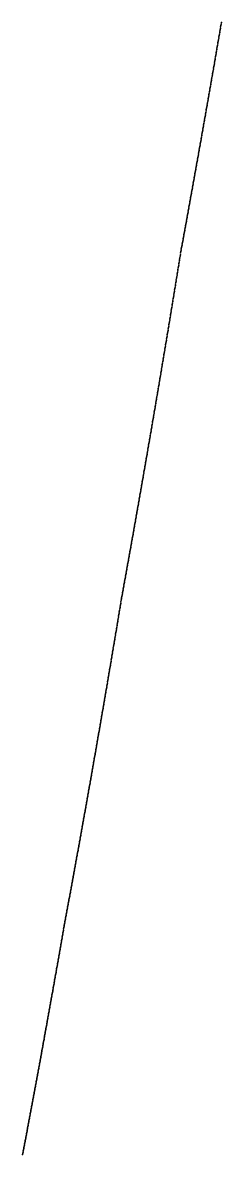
# Model space of a CAD drawing. Header units: metres. Extents: x 0 to 360, y 46 to 216.
# Drawn here: x 310.09 to 317.41, y 132.71 to 174.37 of the extents above; entities that cross this region are included whole.
import ezdxf

# ---------------------------------------------------------------- set-up
doc = ezdxf.new("R2010")
doc.units = ezdxf.units.M

msp = doc.modelspace()

# ---------------------------------------------------------------- linework, layer by layer
for p in [(317.379, 174.158), (317.387, 174.211), (317.396, 174.263), (317.405, 174.316), (317.414, 174.368), (317.307, 173.74), (317.316, 173.792), (317.325, 173.844), (317.334, 173.897), (317.343, 173.949), (317.352, 174.001), (317.361, 174.054), (317.37, 174.106), (317.235, 173.323), (317.244, 173.375), (317.253, 173.427), (317.262, 173.479), (317.271, 173.531), (317.28, 173.583), (317.289, 173.636), (317.298, 173.688), (317.163, 172.909), (317.172, 172.96), (317.181, 173.012), (317.19, 173.064), (317.199, 173.116), (317.208, 173.168), (317.217, 173.22), (317.226, 173.271), (317.092, 172.496), (317.101, 172.547), (317.11, 172.599), (317.119, 172.65), (317.128, 172.702), (317.137, 172.754), (317.146, 172.805), (317.155, 172.857), (317.02, 172.085), (317.029, 172.136), (317.038, 172.188), (317.047, 172.239), (317.056, 172.29), (317.065, 172.342), (317.074, 172.393), (317.083, 172.444), (316.949, 171.676), (316.958, 171.727), (316.967, 171.778), (316.976, 171.829), (316.985, 171.88), (316.994, 171.931), (317.003, 171.983), (317.012, 172.034), (316.869, 171.218), (316.878, 171.269), (316.887, 171.319), (316.896, 171.37), (316.904, 171.421), (316.913, 171.472), (316.922, 171.523), (316.931, 171.574), (316.94, 171.625), (316.798, 170.813), (316.806, 170.863), (316.815, 170.914), (316.824, 170.964), (316.833, 171.015), (316.842, 171.066), (316.851, 171.116), (316.86, 171.167), (316.726, 170.409), (316.735, 170.459), (316.744, 170.51), (316.753, 170.56), (316.762, 170.611), (316.771, 170.661), (316.78, 170.712), (316.789, 170.762), (316.655, 170.008), (316.664, 170.058), (316.673, 170.108), (316.682, 170.158), (316.691, 170.208), (316.7, 170.258), (316.709, 170.309), (316.717, 170.359), (316.575, 169.558), (316.584, 169.608), (316.593, 169.658), (316.602, 169.707), (316.611, 169.757), (316.62, 169.807), (316.629, 169.857), (316.638, 169.907), (316.646, 169.957), (316.504, 169.16), (316.513, 169.21), (316.522, 169.259), (316.531, 169.309), (316.54, 169.359), (316.549, 169.408), (316.558, 169.458), (316.566, 169.508), (316.434, 168.764), (316.442, 168.813), (316.451, 168.863), (316.46, 168.912), (316.469, 168.962), (316.478, 169.011), (316.487, 169.061), (316.496, 169.11), (316.354, 168.32), (316.363, 168.37), (316.372, 168.419), (316.38, 168.468), (316.389, 168.517), (316.398, 168.566), (316.407, 168.616), (316.416, 168.665), (316.425, 168.714), (316.283, 167.928), (316.292, 167.977), (316.301, 168.026), (316.31, 168.075), (316.319, 168.124), (316.327, 168.173), (316.336, 168.222), (316.345, 168.271), (316.204, 167.489), (316.212, 167.537), (316.221, 167.586), (316.23, 167.635), (316.239, 167.684), (316.248, 167.732), (316.257, 167.781), (316.265, 167.83), (316.274, 167.879), (316.124, 167.051), (316.133, 167.1), (316.142, 167.148), (316.151, 167.197), (316.16, 167.245), (316.168, 167.294), (316.177, 167.343), (316.186, 167.391), (316.195, 167.44), (316.054, 166.665), (316.063, 166.713), (316.071, 166.761), (316.08, 166.809), (316.089, 166.858), (316.098, 166.906), (316.107, 166.954), (316.115, 167.003), (315.975, 166.231), (315.983, 166.279), (315.992, 166.327), (316.001, 166.376), (316.01, 166.424), (316.019, 166.472), (316.027, 166.52), (316.036, 166.568), (316.045, 166.616), (315.904, 165.826), (315.913, 165.892), (315.922, 165.944), (315.931, 165.992), (315.939, 166.04), (315.948, 166.087), (315.957, 166.135), (315.966, 166.183), (315.834, 165.391), (315.843, 165.445), (315.851, 165.499), (315.86, 165.554), (315.869, 165.608), (315.878, 165.662), (315.887, 165.716), (315.895, 165.771), (315.773, 165.013), (315.781, 165.067), (315.79, 165.121), (315.799, 165.175), (315.808, 165.229), (315.816, 165.283), (315.825, 165.337), (315.702, 164.583), (315.711, 164.637), (315.72, 164.69), (315.729, 164.744), (315.737, 164.798), (315.746, 164.851), (315.755, 164.905), (315.764, 164.959), (315.632, 164.155), (315.641, 164.208), (315.65, 164.262), (315.659, 164.315), (315.667, 164.369), (315.676, 164.422), (315.685, 164.476), (315.694, 164.529), (315.562, 163.729), (315.571, 163.782), (315.58, 163.835), (315.589, 163.888), (315.597, 163.942), (315.606, 163.995), (315.615, 164.048), (315.624, 164.101), (315.492, 163.305), (315.501, 163.358), (315.51, 163.411), (315.519, 163.464), (315.527, 163.517), (315.536, 163.57), (315.545, 163.623), (315.554, 163.676), (315.431, 162.936), (315.44, 162.989), (315.449, 163.041), (315.457, 163.094), (315.466, 163.147), (315.475, 163.199), (315.484, 163.252), (315.361, 162.516), (315.37, 162.568), (315.379, 162.621), (315.388, 162.673), (315.396, 162.726), (315.405, 162.778), (315.414, 162.831), (315.423, 162.883), (315.292, 162.098), (315.3, 162.15), (315.309, 162.202), (315.318, 162.254), (315.327, 162.307), (315.335, 162.359), (315.344, 162.411), (315.353, 162.464), (315.222, 161.682), (315.231, 161.734), (315.239, 161.786), (315.248, 161.838), (315.257, 161.89), (315.266, 161.942), (315.274, 161.994), (315.283, 162.046), (315.152, 161.268), (315.161, 161.32), (315.17, 161.371), (315.179, 161.423), (315.187, 161.475), (315.196, 161.526), (315.205, 161.578), (315.213, 161.63), (315.074, 160.805), (315.083, 160.856), (315.092, 160.907), (315.1, 160.959), (315.109, 161.01), (315.118, 161.062), (315.126, 161.113), (315.135, 161.165), (315.144, 161.216), (315.005, 160.395), (315.013, 160.446), (315.022, 160.497), (315.031, 160.548), (315.04, 160.599), (315.048, 160.651), (315.057, 160.702), (315.066, 160.753), (314.935, 159.987), (314.944, 160.038), (314.953, 160.089), (314.961, 160.14), (314.97, 160.191), (314.979, 160.242), (314.987, 160.293), (314.996, 160.344), (314.866, 159.581), (314.875, 159.632), (314.883, 159.683), (314.892, 159.733), (314.901, 159.784), (314.909, 159.835), (314.918, 159.885), (314.927, 159.936), (314.797, 159.177), (314.806, 159.228), (314.814, 159.278), (314.823, 159.329), (314.832, 159.379), (314.84, 159.43), (314.849, 159.48), (314.857, 159.531), (314.719, 158.725), (314.728, 158.775), (314.736, 158.825), (314.745, 158.876), (314.754, 158.926), (314.762, 158.976), (314.771, 159.026), (314.78, 159.077), (314.788, 159.127), (314.65, 158.325), (314.659, 158.375), (314.667, 158.425), (314.676, 158.475), (314.685, 158.525), (314.693, 158.575), (314.702, 158.625), (314.71, 158.675), (314.581, 157.927), (314.59, 157.977), (314.598, 158.027), (314.607, 158.076), (314.616, 158.126), (314.624, 158.176), (314.633, 158.226), (314.641, 158.276), (314.503, 157.482), (314.512, 157.531), (314.521, 157.581), (314.529, 157.63), (314.538, 157.68), (314.547, 157.729), (314.555, 157.779), (314.564, 157.828), (314.572, 157.878), (314.435, 157.088), (314.443, 157.137), (314.452, 157.186), (314.46, 157.235), (314.469, 157.285), (314.478, 157.334), (314.486, 157.383), (314.495, 157.433), (314.357, 156.647), (314.366, 156.696), (314.374, 156.745), (314.383, 156.794), (314.392, 156.843), (314.4, 156.892), (314.409, 156.941), (314.417, 156.99), (314.426, 157.039), (314.289, 156.257), (314.297, 156.306), (314.306, 156.354), (314.314, 156.403), (314.323, 156.452), (314.331, 156.5), (314.34, 156.549), (314.349, 156.598), (314.211, 155.82), (314.22, 155.869), (314.228, 155.917), (314.237, 155.966), (314.246, 156.014), (314.254, 156.063), (314.263, 156.111), (314.271, 156.16), (314.28, 156.208), (314.134, 155.386), (314.143, 155.434), (314.151, 155.482), (314.16, 155.53), (314.168, 155.579), (314.177, 155.627), (314.186, 155.675), (314.194, 155.724), (314.203, 155.772), (314.066, 155.002), (314.074, 155.05), (314.083, 155.098), (314.091, 155.146), (314.1, 155.194), (314.108, 155.242), (314.117, 155.29), (314.126, 155.338), (313.989, 154.572), (313.997, 154.619), (314.006, 154.667), (314.014, 154.715), (314.023, 154.763), (314.031, 154.81), (314.04, 154.858), (314.049, 154.906), (314.057, 154.954), (313.912, 154.144), (313.92, 154.191), (313.929, 154.239), (313.937, 154.286), (313.946, 154.334), (313.955, 154.381), (313.963, 154.429), (313.972, 154.476), (313.98, 154.524), (313.844, 153.765), (313.852, 153.813), (313.861, 153.86), (313.869, 153.907), (313.878, 153.954), (313.886, 154.002), (313.895, 154.049), (313.903, 154.096), (313.767, 153.342), (313.775, 153.389), (313.784, 153.436), (313.792, 153.483), (313.801, 153.53), (313.809, 153.577), (313.818, 153.624), (313.826, 153.671), (313.835, 153.718), (313.69, 152.889), (313.699, 152.941), (313.707, 152.992), (313.716, 153.053), (313.724, 153.107), (313.733, 153.154), (313.741, 153.201), (313.75, 153.248), (313.758, 153.295), (313.622, 152.479), (313.631, 152.53), (313.639, 152.582), (313.648, 152.633), (313.656, 152.684), (313.665, 152.735), (313.673, 152.787), (313.682, 152.838), (313.554, 152.071), (313.563, 152.122), (313.571, 152.173), (313.58, 152.224), (313.588, 152.275), (313.597, 152.326), (313.605, 152.377), (313.614, 152.428), (313.486, 151.665), (313.495, 151.715), (313.503, 151.766), (313.512, 151.817), (313.52, 151.868), (313.529, 151.918), (313.537, 151.969), (313.546, 152.02), (313.418, 151.261), (313.427, 151.311), (313.435, 151.361), (313.444, 151.412), (313.452, 151.462), (313.461, 151.513), (313.469, 151.563), (313.478, 151.614), (313.342, 150.808), (313.351, 150.858), (313.359, 150.909), (313.368, 150.959), (313.376, 151.009), (313.385, 151.059), (313.393, 151.109), (313.401, 151.16), (313.41, 151.21), (313.274, 150.408), (313.283, 150.458), (313.291, 150.508), (313.3, 150.558), (313.308, 150.608), (313.317, 150.658), (313.325, 150.708), (313.334, 150.758), (313.207, 150.01), (313.215, 150.06), (313.224, 150.11), (313.232, 150.159), (313.241, 150.209), (313.249, 150.259), (313.258, 150.309), (313.266, 150.358), (313.131, 149.565), (313.139, 149.614), (313.148, 149.664), (313.156, 149.713), (313.165, 149.763), (313.173, 149.812), (313.181, 149.862), (313.19, 149.911), (313.198, 149.961), (313.063, 149.171), (313.072, 149.22), (313.08, 149.269), (313.089, 149.319), (313.097, 149.368), (313.106, 149.417), (313.114, 149.466), (313.122, 149.516), (312.988, 148.73), (312.996, 148.779), (313.004, 148.828), (313.013, 148.877), (313.021, 148.926), (313.03, 148.975), (313.038, 149.024), (313.046, 149.073), (313.055, 149.122), (312.92, 148.341), (312.929, 148.389), (312.937, 148.438), (312.945, 148.487), (312.954, 148.535), (312.962, 148.584), (312.971, 148.633), (312.979, 148.682), (312.844, 147.905), (312.853, 147.953), (312.861, 148.001), (312.87, 148.05), (312.878, 148.098), (312.887, 148.147), (312.895, 148.195), (312.903, 148.244), (312.912, 148.292), (312.769, 147.471), (312.777, 147.519), (312.786, 147.567), (312.794, 147.615), (312.802, 147.663), (312.811, 147.711), (312.819, 147.76), (312.828, 147.808), (312.836, 147.856), (312.702, 147.087), (312.71, 147.135), (312.719, 147.183), (312.727, 147.231), (312.735, 147.279), (312.744, 147.327), (312.752, 147.375), (312.76, 147.423), (312.626, 146.658), (312.635, 146.705), (312.643, 146.753), (312.651, 146.801), (312.66, 146.848), (312.668, 146.896), (312.677, 146.944), (312.685, 146.992), (312.693, 147.039), (312.551, 146.231), (312.559, 146.278), (312.568, 146.326), (312.576, 146.373), (312.584, 146.42), (312.593, 146.468), (312.601, 146.515), (312.61, 146.563), (312.618, 146.61), (312.476, 145.806), (312.484, 145.853), (312.492, 145.9), (312.501, 145.947), (312.509, 145.995), (312.517, 146.042), (312.526, 146.089), (312.534, 146.136), (312.543, 146.184), (312.409, 145.431), (312.417, 145.477), (312.426, 145.524), (312.434, 145.571), (312.442, 145.618), (312.451, 145.665), (312.459, 145.712), (312.467, 145.759), (312.334, 145.01), (312.342, 145.057), (312.35, 145.103), (312.359, 145.15), (312.367, 145.197), (312.375, 145.244), (312.384, 145.29), (312.392, 145.337), (312.4, 145.384), (312.259, 144.592), (312.267, 144.639), (312.275, 144.685), (312.284, 144.731), (312.292, 144.778), (312.3, 144.824), (312.309, 144.871), (312.317, 144.917), (312.325, 144.964), (312.184, 144.176), (312.192, 144.222), (312.2, 144.269), (312.209, 144.315), (312.217, 144.361), (312.225, 144.407), (312.234, 144.453), (312.242, 144.5), (312.25, 144.546), (312.109, 143.763), (312.117, 143.809), (312.126, 143.854), (312.134, 143.9), (312.142, 143.946), (312.15, 143.992), (312.159, 144.038), (312.167, 144.084), (312.175, 144.13), (312.026, 143.306), (312.034, 143.351), (312.042, 143.397), (312.051, 143.443), (312.059, 143.488), (312.067, 143.534), (312.076, 143.58), (312.084, 143.625), (312.092, 143.671), (312.101, 143.717), (311.951, 142.897), (311.959, 142.942), (311.968, 142.988), (311.976, 143.033), (311.984, 143.078), (311.993, 143.124), (312.001, 143.169), (312.009, 143.215), (312.018, 143.26), (311.877, 142.49), (311.885, 142.535), (311.893, 142.58), (311.901, 142.625), (311.91, 142.671), (311.918, 142.716), (311.926, 142.761), (311.935, 142.806), (311.943, 142.852), (311.802, 142.085), (311.81, 142.13), (311.819, 142.175), (311.827, 142.22), (311.835, 142.265), (311.843, 142.31), (311.852, 142.355), (311.86, 142.4), (311.868, 142.445), (311.719, 141.638), (311.728, 141.683), (311.736, 141.728), (311.744, 141.772), (311.752, 141.817), (311.761, 141.862), (311.769, 141.906), (311.777, 141.951), (311.785, 141.996), (311.794, 142.041), (311.645, 141.238), (311.653, 141.283), (311.661, 141.327), (311.67, 141.371), (311.678, 141.416), (311.686, 141.46), (311.695, 141.505), (311.703, 141.549), (311.711, 141.594), (311.571, 140.813), (311.579, 140.86), (311.587, 140.907), (311.595, 140.955), (311.604, 141.012), (311.612, 141.061), (311.62, 141.105), (311.628, 141.15), (311.637, 141.194), (311.497, 140.388), (311.505, 140.435), (311.513, 140.482), (311.521, 140.53), (311.529, 140.577), (311.538, 140.624), (311.546, 140.671), (311.554, 140.718), (311.562, 140.765), (311.431, 140.013), (311.439, 140.06), (311.447, 140.107), (311.455, 140.154), (311.464, 140.201), (311.472, 140.247), (311.48, 140.294), (311.488, 140.341), (311.357, 139.593), (311.365, 139.64), (311.373, 139.686), (311.381, 139.733), (311.39, 139.78), (311.398, 139.826), (311.406, 139.873), (311.414, 139.92), (311.422, 139.966), (311.283, 139.176), (311.291, 139.222), (311.299, 139.268), (311.307, 139.315), (311.316, 139.361), (311.324, 139.407), (311.332, 139.454), (311.34, 139.5), (311.348, 139.547), (311.209, 138.76), (311.217, 138.807), (311.225, 138.853), (311.233, 138.899), (311.242, 138.945), (311.25, 138.991), (311.258, 139.037), (311.266, 139.083), (311.274, 139.13), (311.135, 138.347), (311.143, 138.393), (311.151, 138.439), (311.16, 138.485), (311.168, 138.531), (311.176, 138.577), (311.184, 138.623), (311.192, 138.669), (311.201, 138.714), (311.053, 137.891), (311.061, 137.937), (311.07, 137.982), (311.078, 138.028), (311.086, 138.073), (311.094, 138.119), (311.102, 138.165), (311.11, 138.21), (311.119, 138.256), (311.127, 138.302), (310.98, 137.483), (310.988, 137.528), (310.996, 137.574), (311.004, 137.619), (311.012, 137.664), (311.02, 137.71), (311.029, 137.755), (311.037, 137.8), (311.045, 137.846), (310.906, 137.077), (310.914, 137.122), (310.922, 137.167), (310.93, 137.212), (310.939, 137.257), (310.947, 137.302), (310.955, 137.347), (310.963, 137.393), (310.971, 137.438), (310.833, 136.673), (310.841, 136.718), (310.849, 136.763), (310.857, 136.807), (310.865, 136.852), (310.873, 136.897), (310.882, 136.942), (310.89, 136.987), (310.898, 137.032), (310.751, 136.227), (310.759, 136.271), (310.767, 136.316), (310.775, 136.361), (310.784, 136.405), (310.792, 136.45), (310.8, 136.494), (310.808, 136.539), (310.816, 136.584), (310.824, 136.628), (310.678, 135.828), (310.686, 135.872), (310.694, 135.916), (310.702, 135.961), (310.71, 136.005), (310.718, 136.049), (310.727, 136.094), (310.735, 136.138), (310.743, 136.183), (310.605, 135.431), (310.613, 135.475), (310.621, 135.519), (310.629, 135.563), (310.637, 135.607), (310.645, 135.651), (310.653, 135.695), (310.661, 135.739), (310.67, 135.784), (310.523, 134.992), (310.531, 135.036), (310.54, 135.08), (310.548, 135.123), (310.556, 135.167), (310.564, 135.211), (310.572, 135.255), (310.58, 135.299), (310.588, 135.343), (310.596, 135.387), (310.45, 134.599), (310.458, 134.643), (310.466, 134.686), (310.475, 134.73), (310.483, 134.774), (310.491, 134.817), (310.499, 134.861), (310.507, 134.905), (310.515, 134.948), (310.369, 134.166), (310.377, 134.209), (310.385, 134.252), (310.394, 134.296), (310.402, 134.339), (310.41, 134.382), (310.418, 134.426), (310.426, 134.469), (310.434, 134.512), (310.442, 134.556), (310.288, 133.734), (310.296, 133.777), (310.304, 133.821), (310.313, 133.864), (310.321, 133.907), (310.329, 133.95), (310.337, 133.993), (310.345, 134.036), (310.353, 134.079), (310.361, 134.122), (310.215, 133.349), (310.224, 133.391), (310.232, 133.434), (310.24, 133.477), (310.248, 133.52), (310.256, 133.563), (310.264, 133.606), (310.272, 133.649), (310.28, 133.692), (310.135, 132.922), (310.143, 132.965), (310.151, 133.007), (310.159, 133.05), (310.167, 133.093), (310.175, 133.135), (310.183, 133.178), (310.191, 133.22), (310.199, 133.263), (310.207, 133.306), (310.094, 132.71), (310.102, 132.752), (310.11, 132.795), (310.119, 132.837), (310.127, 132.88)]:
    msp.add_point(p)

doc.saveas('drawing.dxf')
